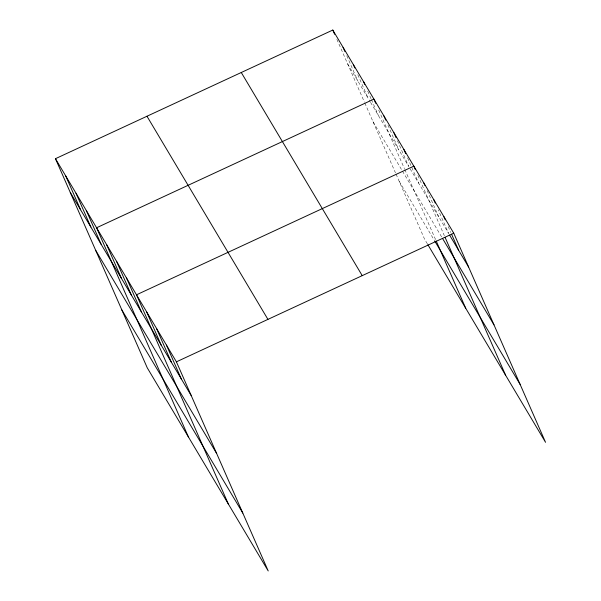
<?xml version="1.0" encoding="UTF-8"?>
<svg xmlns="http://www.w3.org/2000/svg" width="601" height="601" viewBox="0 0 601 601"><rect width="100%" height="100%" fill="white"/><g stroke="black" fill="none" stroke-linecap="round" stroke-linejoin="round"><path stroke-width="0.45" stroke-dasharray="3 2.25" d="M347.626 63.856L370.058 101.524M370.524 102.313L408.71 166.439L397.208 140.243M410.137 168.836L448.631 233.473L438.242 209.817M373.026 121.71L402.001 170.368M402.467 171.15L441.712 237.064M399.184 181.314L434.238 240.175M427.386 243.871L424.584 239.168L395.826 173.651M448.218 226.569L450.818 232.489M427.153 190.517L438.647 216.721M417.913 175.447L444.357 235.69M407.561 157.845L418.694 183.2M387.976 125.173L398.733 149.679M378.735 110.103L404.435 168.656M404.811 169.505L435.83 240.16M367.714 91.149L371.05 98.752M371.426 99.601L378.472 115.655M357.805 74.727L368.188 98.391M346.777 55.765L357.911 81.12M336.868 39.343L364.431 102.14M364.807 102.989L395.45 172.795"/><path stroke-width="0.9" d="M55.457 158.694L176.416 361.832L268.211 570.95L147.253 367.812L55.457 158.694L332.789 30.05L453.747 233.188L545.543 442.306L427.852 244.66M176.416 361.832L453.747 233.188M449.578 235.074L468.585 266.994M442.659 238.657L493.984 324.848M434.703 240.963L520.15 384.452M241.271 72.503L362.23 275.641M146.975 116.241L267.933 319.379M70.294 192.5L191.253 395.638M95.687 250.354L216.653 453.492M121.853 309.958L242.819 513.096M443.771 216.428L445.251 219.808M451.561 234.18L458.608 250.234M433.794 199.675L435.274 203.055M423.81 182.914L424.922 185.446M415.314 169.535L413.834 166.154L136.502 294.798L228.297 503.916M445.101 237.395L505.629 375.272M403.849 149.394L405.705 153.623M393.873 132.633L396.097 137.704M383.896 115.88L385.752 120.102M375.768 103.342L373.912 99.12L96.581 227.764L188.376 436.874M436.206 241.016L465.707 308.23M363.635 81.849L364.747 84.388M353.35 64.585L354.838 67.966M343.066 47.314L344.921 51.543M332.789 30.05L334.644 34.272M166.439 345.079L181.277 378.878M156.455 328.319L171.3 362.118M146.479 311.558L161.316 345.365M126.518 278.038L141.363 311.844M116.541 261.277L131.379 295.083M106.565 244.524L121.402 278.323M86.304 210.493L101.141 244.299M76.019 193.229L90.856 227.035M65.734 175.965L80.579 209.764"/></g></svg>
